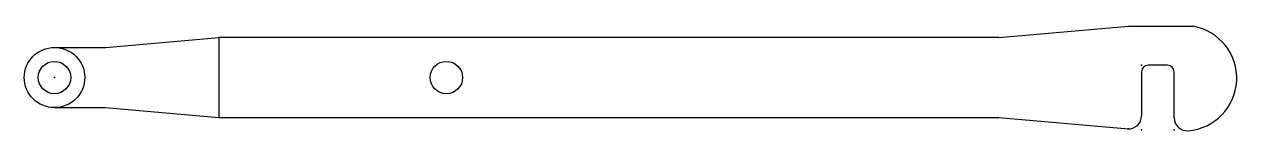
# Model space of a CAD drawing. Header units: centimetres. Extents: x -0.9 to 36.4, y -1.6 to 1.6.
import ezdxf

# ---------------------------------------------------------------- set-up
doc = ezdxf.new("R2010")
doc.units = ezdxf.units.CM
doc.header["$MEASUREMENT"] = 0
doc.layers.add('LiftingArm v2_Sketch1', color=7, linetype='Continuous')

msp = doc.modelspace()

# ---------------------------------------------------------------- linework, layer by layer
at = {"layer": 'LiftingArm v2_Sketch1'}
for p, q in [((29.057, 1.235), (33.041, 1.584)), ((33.041, 1.584), (35.041, 1.584)), ((1.57, 0.93), (5.057, 1.235)), ((5.057, 1.235), (5.057, -1.235)), ((29.057, 1.235), (5.057, 1.235)), ((0, 0.93), (1.57, 0.93)), ((34.243, 0.381), (33.643, 0.381)), ((33.443, 0.181), (33.443, -1.182)), ((34.443, -1.242), (34.443, 0.181)), ((0, -0.93), (1.57, -0.93)), ((1.57, -0.93), (5.057, -1.235)), ((5.057, -1.235), (29.057, -1.235)), ((29.057, -1.235), (33.041, -1.584)), ((33.041, -1.584), (33.008, -1.581))]:
    msp.add_line(p, q, dxfattribs=at)
for centre, radius in [((0, 0), 0.93), ((0, 0), 0.93), ((0, 0), 0.5), ((12.057, 0), 0.5)]:
    msp.add_circle(centre, radius, dxfattribs=at)
for centre, radius, start, end in [((34.742, -0.018), 1.629, 274.7112, 79.4208), ((33.643, 0.181), 0.2, 90, 180), ((34.243, 0.181), 0.2, 0, 90), ((33.043, -1.182), 0.4, 265, 360), ((34.843, -1.242), 0.4, 180, 274.7112)]:
    msp.add_arc(centre, radius, start, end, dxfattribs=at)
for p in [(33.443, 0.381), (0, 0), (0, 0), (33.443, -1.619), (34.443, -1.619)]:
    msp.add_point(p, dxfattribs=at)

doc.saveas('drawing.dxf')
